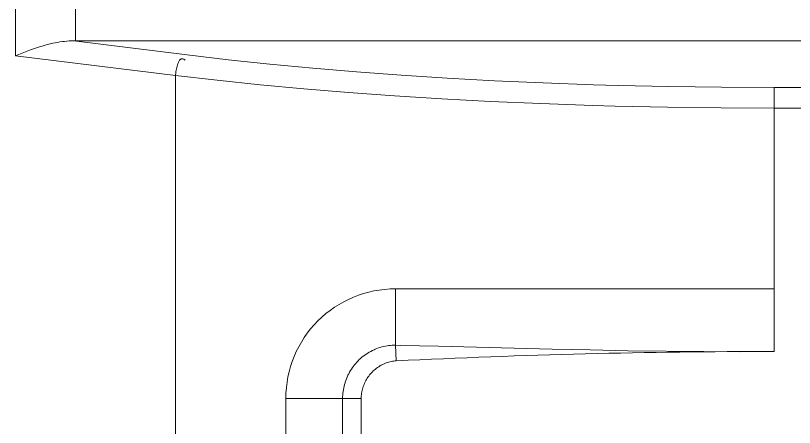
# Model space of a CAD drawing. Extents: x -382 to 1420, y -377 to 265.
# Drawn here: x -227.282 to -224.345, y -22.861 to -21.308 of the extents above; entities that cross this region are included whole.
import ezdxf

# ---------------------------------------------------------------- set-up
doc = ezdxf.new("R2010")
doc.units = 0
doc.header["$MEASUREMENT"] = 0
doc.layers.add('PDF_レイヤー 1', color=7, linetype='CONTINUOUS')

msp = doc.modelspace()

# ---------------------------------------------------------------- linework, layer by layer
at = {"layer": 'PDF_レイヤー 1', "lineweight": 0}
for points in [[(-227.28199, 5.1687), (-227.28199, -21.45991), (-227.27032, -21.45505), (-227.25699, -21.44963), (-227.24421, -21.44463), (-227.23171, -21.43991), (-227.2256, -21.43769), (-227.21394, -21.43352), (-227.20269, -21.42963), (-227.19185, -21.4263), (-227.18116, -21.4231), (-227.17102, -21.42019), (-227.16102, -21.41755), (-227.1513, -21.41519), (-227.14172, -21.41297), (-227.13255, -21.41116), (-227.12339, -21.40936), (-227.1145, -21.40783), (-227.10561, -21.40658), (-227.09714, -21.40561), (-227.08867, -21.40477), (-227.08034, -21.40408), (-227.07214, -21.40352), (-227.06423, -21.40324), (-227.05617, -21.40324)], [(-227.05617, -2.38664), (-227.05617, -21.40398)], [(-226.6352, -21.45667), (-227.06252, -21.4039)], [(-227.0561, -21.40391), (-222.27333, -21.40391), (-221.80796, -21.57987)], [(-227.28199, -21.45993), (-226.67912, -21.53437)], [(-226.63525, -21.45663), (-226.48054, -21.47482), (-226.32278, -21.49149), (-226.16154, -21.50704), (-225.99656, -21.52079), (-225.82755, -21.53343), (-225.65423, -21.54454), (-225.47605, -21.55412), (-225.29259, -21.56245), (-225.10303, -21.56912), (-225.01012, -21.57176), (-224.8193, -21.5762), (-224.62071, -21.57884), (-224.42239, -21.57981), (-221.80804, -21.57981)], [(-226.64233, -21.47703), (-226.64358, -21.47578), (-226.64497, -21.47467), (-226.6465, -21.4737), (-226.64775, -21.47314), (-226.64942, -21.47231), (-226.65122, -21.47175), (-226.65289, -21.47147), (-226.65428, -21.47134), (-226.65567, -21.47134), (-226.65692, -21.47161), (-226.65817, -21.47203), (-226.65914, -21.47259), (-226.66039, -21.47342), (-226.6615, -21.47425), (-226.66261, -21.4755), (-226.66372, -21.47703), (-226.66483, -21.47897), (-226.66594, -21.48106), (-226.66733, -21.48397), (-226.66803, -21.48522), (-226.66997, -21.49022), (-226.6715, -21.49494), (-226.67303, -21.49967), (-226.67441, -21.50439), (-226.67566, -21.50925), (-226.6765, -21.51425), (-226.67747, -21.51953), (-226.67816, -21.52522), (-226.67886, -21.53147), (-226.67918, -21.53434), (-226.52141, -21.55254), (-226.36018, -21.56934), (-226.19519, -21.5849), (-226.02632, -21.59878), (-225.853, -21.61128), (-225.67468, -21.62239), (-225.49123, -21.63211), (-225.3018, -21.64031), (-225.10557, -21.64711), (-225.02085, -21.64933), (-224.82448, -21.65378), (-224.62172, -21.65642), (-224.42111, -21.65739), (-221.80801, -21.65739)], [(-226.67914, -25.70896), (-226.67914, -21.53433)], [(-224.42118, -21.57981), (-224.42118, -22.57514)], [(-224.4212, -22.3389), (-225.84968, -22.3389), (-225.84968, -22.55152)], [(-226.04891, -22.75212), (-226.04878, -22.74574), (-226.0485, -22.73907), (-226.04794, -22.73254), (-226.04711, -22.72602), (-226.046, -22.71935), (-226.04489, -22.71268), (-226.04336, -22.70602), (-226.04169, -22.69935), (-226.03975, -22.69269), (-226.03905, -22.6906), (-226.03683, -22.68408), (-226.03447, -22.67755), (-226.03169, -22.6713), (-226.02878, -22.66491), (-226.02586, -22.6588), (-226.02267, -22.65283), (-226.0192, -22.64686), (-226.01558, -22.64116), (-226.01183, -22.63561), (-226.00781, -22.63019), (-226.00378, -22.62491), (-225.99961, -22.61991), (-225.99517, -22.61505), (-225.99073, -22.61033), (-225.98614, -22.60561), (-225.98128, -22.6013), (-225.97628, -22.597), (-225.97087, -22.59283), (-225.96559, -22.58881), (-225.96003, -22.58506), (-225.95434, -22.58145), (-225.94851, -22.57783), (-225.94267, -22.57464), (-225.93656, -22.57145), (-225.93031, -22.56867), (-225.92601, -22.56672), (-225.91962, -22.56409), (-225.91337, -22.56186), (-225.90698, -22.55978), (-225.90059, -22.55798), (-225.89421, -22.55645), (-225.88768, -22.55492), (-225.88129, -22.55381), (-225.8749, -22.55284), (-225.86851, -22.55228), (-225.86213, -22.55173), (-225.85588, -22.55159), (-225.84963, -22.55159)], [(-225.97892, -22.75212), (-225.97878, -22.74726), (-225.9785, -22.7424), (-225.97809, -22.7374), (-225.97739, -22.73227), (-225.97656, -22.72727), (-225.97559, -22.72227), (-225.97434, -22.71727), (-225.97281, -22.71241), (-225.97128, -22.70741), (-225.96948, -22.70255), (-225.96823, -22.69921), (-225.96614, -22.69449), (-225.96392, -22.68977), (-225.96142, -22.68505), (-225.95878, -22.68046), (-225.95615, -22.67602), (-225.95323, -22.67172), (-225.95031, -22.66755), (-225.94712, -22.66324), (-225.94379, -22.65936), (-225.94045, -22.65561), (-225.93684, -22.65186), (-225.93323, -22.64838), (-225.92948, -22.64491), (-225.92531, -22.64158), (-225.92129, -22.63838), (-225.91712, -22.63533), (-225.91268, -22.63255), (-225.90823, -22.62964), (-225.90795, -22.6295), (-225.90337, -22.627), (-225.89879, -22.6245), (-225.89421, -22.62228), (-225.88935, -22.62033), (-225.88462, -22.61839), (-225.8799, -22.61672), (-225.87504, -22.61533), (-225.87032, -22.61408), (-225.8656, -22.61297), (-225.8606, -22.612), (-225.85588, -22.6113), (-225.85115, -22.61075), (-225.84657, -22.61047)], [(-226.26306, -22.75212), (-225.97892, -22.75212), (-225.97892, -24.99415)], [(-226.04891, -24.99409), (-226.04891, -22.75207)]]:
    msp.add_lwpolyline(points, dxfattribs=at)
msp.add_lwpolyline([(-225.84968, -22.3389, 0.414525), (-226.26305, -22.75212), (-226.26305, -24.99409)], format="xyb", dxfattribs=at)
msp.add_lwpolyline([(-224.4212, -22.57515), (-224.54994, -22.57599), (-224.68742, -22.57557), (-224.83033, -22.57418), (-224.97309, -22.57196), (-225.116, -22.56918), (-225.2589, -22.56599), (-225.40167, -22.56224), (-225.54457, -22.55863), (-225.68747, -22.55502), (-225.83024, -22.55196), (-225.84968, -22.55155), (-225.84677, -22.61057, -0.0125677)], format="xyb", close=True, dxfattribs=at)

doc.saveas('drawing.dxf')
